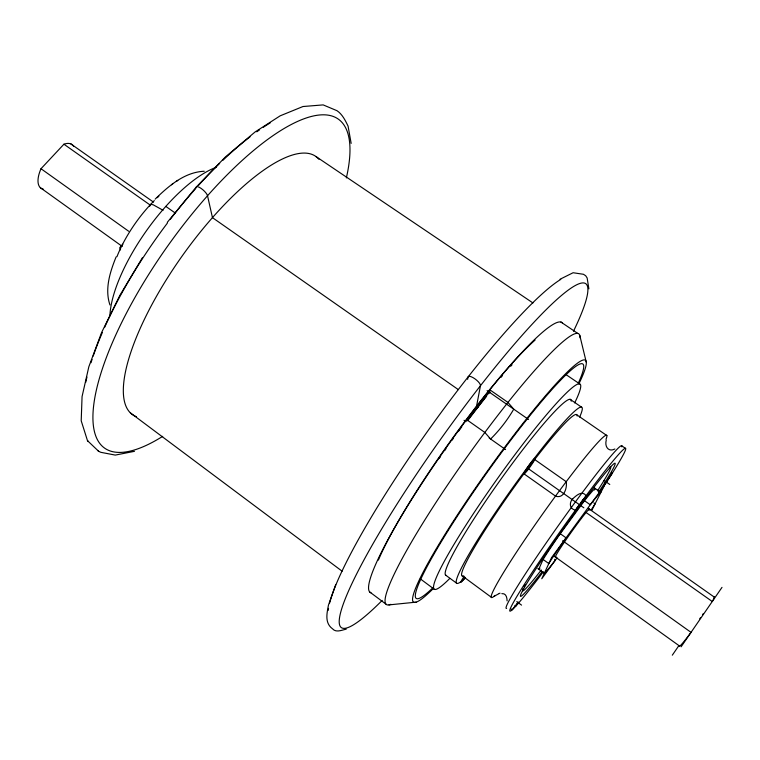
<?xml version="1.0" encoding="UTF-8"?>
<svg xmlns="http://www.w3.org/2000/svg" width="760" height="760" viewBox="0 0 760 760"><rect width="100%" height="100%" fill="white"/><g stroke="black" fill="none" stroke-linecap="round" stroke-linejoin="round"><path stroke-width="1.14" d="M606.242 440.173C604.514 446.528 608.399 452.418 614.859 448.998M518.197 602.233L515.888 606.062L514.976 605.397M588.876 288.857L587.147 277.97L585.694 275.756L583.461 274.284L573.097 272.735L560.053 279.233M467.637 379.344L468.027 377.036A7.676 2.432 37.9 0 1 474.724 378.689A7.676 2.432 37.9 0 1 480.472 385.7L476.567 406.106M466.459 420.612L466.63 419.634L484.842 432.449L490.618 439.023A154.603 143.393 0.1 0 0 513.75 409.165L507.965 402.41L489.801 389.785L489.307 392.151L467.001 420.869M478.04 407.141L478.676 403.845M335.692 584.725L328.472 605.083C326.895 613.329 324.529 622.962 332.5 628.795C336.062 632.985 341.933 630.021 346.227 629.147M116.099 256.927C110.067 271.899 104.51 288.99 109.953 304.959M543.096 559.464L538.755 569.25A49.856 2.612 -54.6 0 0 539.923 568.167M594.481 489.962L595.194 488.5M591.859 510.236L604.399 485.488L551.579 557.602L541.766 578.75L557.07 557.811M142.462 257.649L119.871 295.365L101.602 332.519L88.825 366.795L82.061 396.606L81.206 420.784L87.476 440.658L98.638 451.298L100.843 452.323L115.282 455.088L134.463 451.326M681.102 646.798L722 587.366M672.306 655.177L678.946 645.534M572.119 499.529C569.126 503.215 569.734 509.067 575.443 510.169M584.497 500.726L560.272 533.7A49.856 2.612 -54.6 0 0 543.106 559.455M167.276 222.357L196.393 186.884L225.482 156.902L255.084 131.964L280.174 115.824L302.974 106.523L323.161 104.899L336.984 110.694C342.238 114.123 345.439 120.64 348.07 126.132L351.158 143.393M572.679 498.836C576.251 495.625 582.017 490.076 586.112 495.653A9.671 0.532 -54.7 0 1 580.212 504.403A9.671 0.532 -54.7 0 1 575.5 510.216M122.854 244.207L119.719 247.694L120.545 249.916M43.425 189.211A26.78 12.302 -54.6 0 1 41.002 168.73L63.925 144.21A26.78 12.302 -54.6 0 1 73.653 146.376M155.163 199.12C168.596 186.067 184.575 172.073 204.25 171.256M518.139 602.177L512.164 609.814L511.024 608.978M171.456 184.766L172.719 183.901M176.396 181.355L177.792 180.386M493.895 596.438L498.398 593.959M498.902 593.702L500.042 593.161M388.987 604.894L416.195 602.139M501.837 593.626C505.942 593.18 507.024 597.132 507.091 600.894M163.067 210.273L153.093 204.744L150.537 204.373L149.644 206.321M315.932 156.512L532.931 302.945M560.918 322.05L577.761 333.422M566.01 374.613L579.605 383.838M621.917 445.93L625.356 448.276M570.123 399.313L581.343 407.027M576.935 414.931L606.841 435.546M611.486 472.397L612.389 473.024L604.741 484.481L605.511 483.702L604.39 482.923M487.112 390.63L528.533 419.463M603.991 480.434L609.776 484.471M458.337 389.623L212.458 217.645L207.527 195.738A7.381 2.175 41.9 0 0 201.105 188.404A7.381 2.175 41.9 0 0 196.27 187.9M593.778 487.511L600.865 492.47A49.894 2.394 -54.6 0 0 590.273 504.773L583.538 500.042M534.688 459.534L566.219 481.678C567.387 488.195 563.692 499.158 555.512 496.1L523.944 473.803M593.74 502.835L595.118 503.804A49.894 2.394 -54.6 0 1 591.1 510.017M165.813 206.397L175.284 213.056M464.037 420.308L465.975 421.667M489.164 437.998L505.59 449.568M70.87 143.916L153.444 202.084M588.269 508.345L714.466 597.227M528.628 468.873L583.841 507.784M63.925 144.21L149.673 204.696M586.159 512.563L712.272 601.511A30.105 1.548 -54.6 0 0 714.048 597.151M559.788 533.358L566.067 537.833A49.894 2.394 -54.6 0 0 548.796 563.587M41.002 168.73L128.715 231.287M562.619 540.769L691.039 632.367A30.105 1.548 -54.6 0 1 679.563 645.649M40.328 187.673L122.293 246.449M554.297 556.216L679.658 646.105M554.582 559.322L555.494 559.977A49.894 2.394 -54.6 0 1 544.303 573.268M542.146 558.781L548.815 563.578M537.833 568.575L544.312 573.258M516.762 601.625L521.55 605.121M445.512 575.044L456.475 583.091M462.65 576.146L491.178 597.16M420.299 578.854L434.065 589.095M130.35 412.841L342.142 571.216M369.749 592.002L385.985 604.143M87.476 440.658L88.397 441.522M97.745 450.442L98.638 451.298M579.813 335.53L586.283 362.254M609.71 467.39A75.924 3.981 -54.6 0 1 597.436 490.941M541.3 569.981A75.924 3.981 -54.6 0 1 523.146 588.62M523.972 586.853A75.924 3.981 -54.6 0 1 525.198 584.516M576.394 508.706A75.924 3.981 -54.6 0 1 578.408 505.97M580.403 503.291A75.924 3.981 -54.6 0 1 583.091 499.69M584.535 500.669A49.856 2.612 -54.6 0 1 595.232 488.452M555.997 556.681A29.459 1.415 -54.6 0 1 571.938 531.297A29.459 1.415 -54.6 0 1 589.114 510.264M703.067 613.833A13.879 0.712 -54.6 0 1 702.525 614.678M700.549 617.642A13.879 0.712 -54.6 0 1 699.779 618.764M495.14 595.394A99.503 6.612 -54.6 0 1 543.419 512.886A99.503 6.612 -54.6 0 1 605.986 439.337M506.635 608.38A99.76 5.444 -54.6 0 1 561.383 521.312A99.76 5.444 -54.6 0 1 621.861 446.842M542.269 571.558A81.624 4.208 -54.6 0 1 530.622 577.22A81.624 4.208 -54.6 0 1 600.742 478.61A81.624 4.208 -54.6 0 1 598.538 492.413M446.548 575.472A107.806 10.668 -54.6 0 1 501.476 478.43A107.806 10.668 -54.6 0 1 571.235 401.175M465.538 577.761A108.015 9.737 -54.6 0 1 511.081 489.934A108.015 9.737 -54.6 0 1 579.652 417.069M463.562 575.918A98.98 8.921 -54.6 0 1 511.85 490.447A98.98 8.921 -54.6 0 1 577.135 416.005M572.061 499.51A7.239 4.389 -39.7 0 1 572.622 498.807M465.281 577.391A8.854 0.779 -54.3 0 1 460.845 582.255A8.854 0.779 -54.3 0 1 464.208 576.289M543.362 571.786A99.826 5.149 -54.6 0 1 520.467 590.567A99.826 5.149 -54.6 0 1 609.378 465.414A99.826 5.149 -54.6 0 1 599.82 492.318M468.16 420.062A156.493 20.643 -54.6 0 1 486.59 396.273M488.708 393.651A156.493 20.643 -54.6 0 1 490.105 391.913M370.975 592.79A165.537 21.85 -54.6 0 1 447.897 445.322A165.537 21.85 -54.6 0 1 562.495 323M433.352 588.496A148.343 15.675 -54.6 0 1 433.855 552.871A148.343 15.675 -54.6 0 1 546.05 395.115A148.343 15.675 -54.6 0 1 578.854 383.904M433.124 587.547A143.802 15.191 -54.6 0 1 486.818 472.853A143.802 15.191 -54.6 0 1 578.322 383.068M449.834 578.398A125.865 12.55 -54.6 0 1 452.333 547.19A125.865 12.55 -54.6 0 1 546.906 414.257A125.865 12.55 -54.6 0 1 574.664 402.923M390.877 604.333A166.022 19.75 -54.6 0 1 466.089 458.242A166.022 19.75 -54.6 0 1 580.061 337.867M116.936 256.699A70.433 26.657 -54.6 0 1 154.318 200.593M157.301 197.685A70.433 26.657 -54.6 0 1 158.84 196.261M328.282 610.327A210.558 29.944 -54.6 0 1 328.529 608.37M329.64 602.975A210.558 29.944 -54.6 0 1 430.207 427.595A210.558 29.944 -54.6 0 1 560.775 279.395M162.688 436.344A201.78 65.588 -54.6 0 1 102.866 367.308A201.78 65.588 -54.6 0 1 261.535 144.067A201.78 65.588 -54.6 0 1 346.351 177.925M136.468 416.689A158.327 51.3 -54.6 0 1 181.953 256.291A158.327 51.3 -54.6 0 1 318.924 159.277M109.924 315.695A103.559 37.516 -54.6 0 1 147.345 229.482A103.559 37.516 -54.6 0 1 216.353 167.257M85.728 382.346A201.4 67.07 -54.6 0 1 86.953 377.055M90.991 362.748A201.4 67.07 -54.6 0 1 92.055 359.433M93.195 356.06A201.4 67.07 -54.6 0 1 102.401 332.415M104.671 327.265A201.4 67.07 -54.6 0 1 167.39 223.098M170.183 219.44A201.4 67.07 -54.6 0 1 195.5 188.765M198.569 185.335A201.4 67.07 -54.6 0 1 219.649 163.4M222.803 160.369A201.4 67.07 -54.6 0 1 250.049 136.828M256.776 131.812A201.4 67.07 -54.6 0 1 259.606 129.808M263.33 127.262A201.4 67.07 -54.6 0 1 270.294 122.825M382.156 600.438A210.976 28.177 -54.6 0 1 363.631 560.576A210.976 28.177 -54.6 0 1 529.796 326.762A210.976 28.177 -54.6 0 1 573.486 331.227M378.394 560.072A156.456 20.805 -54.6 0 1 535.087 340.062M439.242 458.365A151.012 20.092 -54.6 0 1 440.572 456.437M444.6 450.651A151.012 20.092 -54.6 0 1 445.958 448.733M452.095 440.097A152.484 20.263 -54.6 0 1 453.473 438.188M458.308 431.547A152.484 20.263 -54.6 0 1 461.766 426.844M466.621 420.346A152.484 20.263 -54.6 0 1 468.692 417.601M474.221 410.372A151.05 20.092 -54.6 0 1 475.589 408.595M500.859 377.473A152.494 20.263 -54.6 0 1 502.312 375.791M510.72 366.234A151.022 20.083 -54.6 0 1 512.069 364.743M527.317 470.573A9.585 0.921 -54.7 0 0 535.097 458.251A9.585 0.921 -54.7 0 0 526.224 469.357A9.585 0.921 -54.7 0 0 527.317 470.573"/></g></svg>
